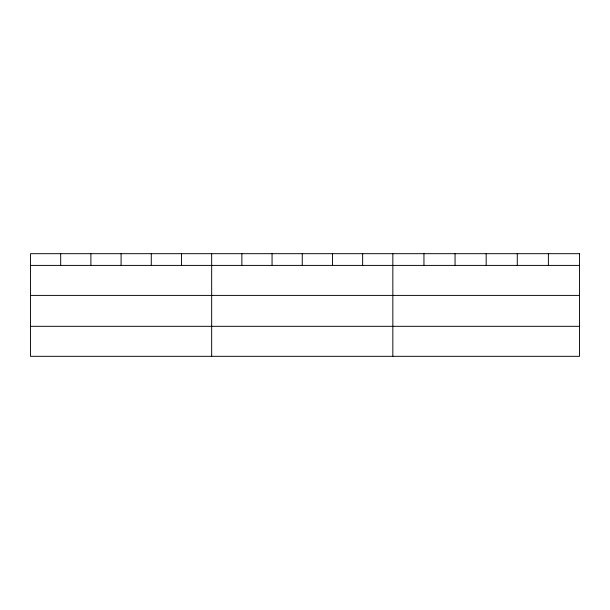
<?xml version="1.0" encoding="UTF-8"?>
<svg xmlns="http://www.w3.org/2000/svg" width="610" height="610" viewBox="0 0 610 610"><rect width="100%" height="100%" fill="white"/><g stroke="black" fill="none" stroke-linecap="round" stroke-linejoin="round"><path stroke-width="0.91" d="M30.5 265.403L579.5 265.403M30.5 295.4L579.5 295.4M30.5 326.319L579.5 326.319M548.39 253.676L548.39 265.403M517.28 253.676L517.28 265.403M486.17 253.676L486.17 265.403M455.06 253.676L455.06 265.403M423.95 253.676L423.95 265.403M392.84 253.676L392.84 356.324M362.645 253.676L362.645 265.403M332.45 253.676L332.45 265.403M302.255 253.676L302.255 265.403M272.06 253.676L272.06 265.403M241.865 253.676L241.865 265.403M211.67 253.676L211.67 356.324M181.475 253.676L181.475 265.403M151.28 253.676L151.28 265.403M121.085 253.676L121.085 265.403M90.89 253.676L90.89 265.403M60.695 253.676L60.695 265.403M579.5 253.676L30.5 253.676L30.5 356.324L579.5 356.324L579.5 253.676"/></g></svg>
